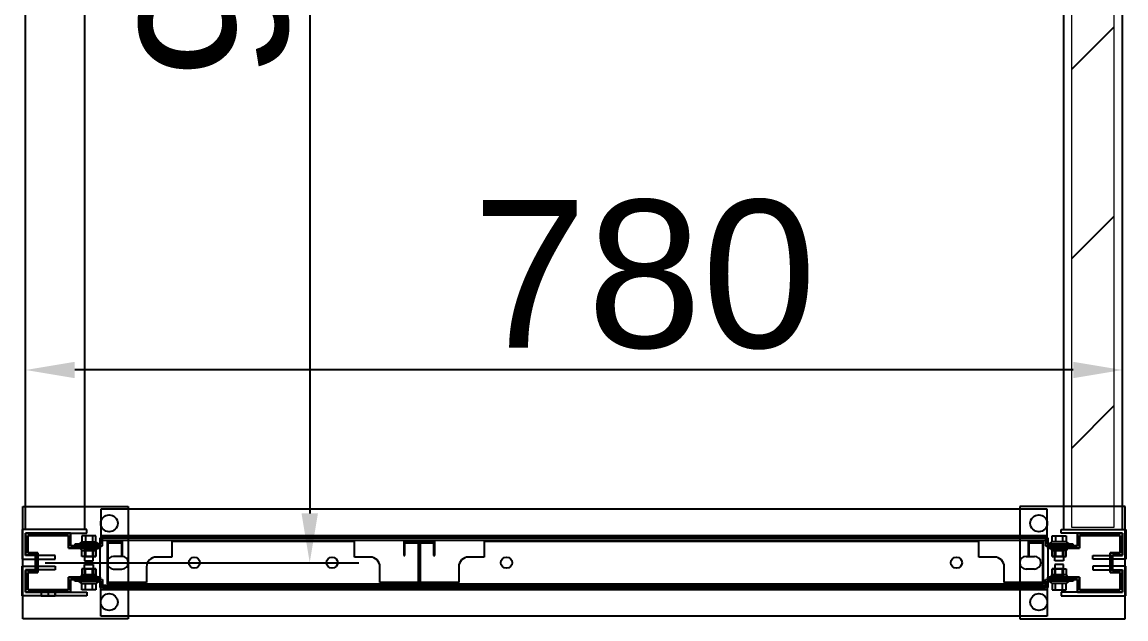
# Model space of a CAD drawing. Header units: millimetres. Extents: x 15382 to 37298, y 7351 to 31127.
# Drawn here: x 21892 to 22677, y 26530 to 26954 of the extents above; entities that cross this region are included whole.
import ezdxf

# ---------------------------------------------------------------- set-up
doc = ezdxf.new("R2010")
doc.units = ezdxf.units.MM
for name, color, linetype in [('02', 3, 'Continuous'), ('03', 6, 'Continuous'), ('04', 30, 'Continuous'), ('05', 12, 'Continuous'), ('444-2', 5, 'Continuous'), ('544-1', 40, 'Continuous'), ('6', 7, 'Continuous'), ('M40', 3, 'Continuous'), ('M6', 7, 'Continuous'), ('標註', 252, 'Continuous')]:
    doc.layers.add(name, color=color, linetype=linetype)
doc.layers.add('10', color=40, linetype='Continuous', lineweight=0)
doc.styles.get("Standard").update_dxf_attribs({"font": 'arial.ttf'})
doc.dimstyles.new('ISO-25', dxfattribs={"dimtxt": 2.5, "dimasz": 2.5, "dimexe": 1.25, "dimexo": 0.625, "dimtad": 1, "dimtxsty": 'Standard', "dimcen": 2.5, "dimadec": 0, "dimazin": 0, "dimtfac": 1, "dimtmove": 0, "dimatfit": 3, "dimfxl": 1, "dimarcsym": 0})

# ---------------------------------------------------------------- blocks, each defined once
blk = doc.blocks.new('*D584')
at = {"layer": 'Defpoints', "color": 0, "transparency": 16777216}
for p in [(21894.72, 26706.6), (21894.72, 26590.56), (22674.72, 26590.56)]:
    blk.add_point(p, dxfattribs=at)
at = {"layer": '標註', "color": 0, "lineweight": -2, "transparency": 16777216}
for p, q in [((21894.72, 26597.56), (21894.72, 26741.6)), ((22674.72, 26597.56), (22674.72, 26741.6)), ((22639.72, 26706.6), (21929.72, 26706.6))]:
    blk.add_line(p, q, dxfattribs=at)
at = {"layer": '標註', "color": 0, "transparency": 16777216}
for points in [[(21929.72, 26712.43), (21929.72, 26700.76), (21894.72, 26706.6)], [(22639.72, 26712.43), (22639.72, 26700.76), (22674.72, 26706.6)]]:
    blk.add_solid(points, dxfattribs=at)
at = {"layer": '標註', "color": 0, "transparency": 16777216, "insert": (22334.8, 26774.21), "char_height": 105, "attachment_point": 5}
blk.add_mtext('780', dxfattribs=at)
blk = doc.blocks.new('*D585')
at = {"layer": 'Defpoints', "color": 0, "transparency": 16777216}
for p in [(21901.72, 27491.56), (21901.72, 26569.56), (22096.76, 26569.56)]:
    blk.add_point(p, dxfattribs=at)
at = {"layer": '標註', "color": 0, "lineweight": -2, "transparency": 16777216}
for p, q in [((21908.72, 27491.56), (22131.76, 27491.56)), ((22096.76, 27456.56), (22096.76, 26604.56)), ((21908.72, 26569.56), (22131.76, 26569.56))]:
    blk.add_line(p, q, dxfattribs=at)
at = {"layer": '標註', "color": 0, "transparency": 16777216}
for points in [[(22090.93, 27456.56), (22102.59, 27456.56), (22096.76, 27491.56)], [(22090.93, 26604.56), (22102.59, 26604.56), (22096.76, 26569.56)]]:
    blk.add_solid(points, dxfattribs=at)
at = {"layer": '標註', "color": 0, "transparency": 16777216, "insert": (22029.15, 27035.92), "char_height": 105, "attachment_point": 5, "rotation": 90}
blk.add_mtext('922', dxfattribs=at)

msp = doc.modelspace()

# ---------------------------------------------------------------- linework, layer by layer
at = {"layer": '02'}
for p, q in [((21892.717, 26529.565), (21892.717, 26609.565)), ((21892.717, 26609.565), (21967.717, 26609.565)), ((21967.717, 26609.565), (21967.717, 26529.565)), ((22601.717, 26609.565), (22601.717, 26529.565)), ((22676.717, 26609.565), (22601.717, 26609.565)), ((22676.717, 26529.565), (22676.717, 26609.565)), ((21967.717, 26529.565), (21892.717, 26529.565)), ((22601.717, 26529.565), (22676.717, 26529.565))]:
    msp.add_line(p, q, dxfattribs=at)
at = {"layer": '02', "lineweight": -3}
for centre in [(21954.217, 26597.565), (22615.217, 26597.565), (21954.217, 26541.565), (22615.217, 26541.565)]:
    msp.add_circle(centre, 6, dxfattribs=at)
at = {"layer": '03'}
for points in [[(21936.717, 27468.065), (21936.717, 26593.065), (21894.717, 26593.065), (21894.717, 27468.065)], [(22632.717, 27468.065), (22632.717, 26593.065), (22674.717, 26593.065), (22674.717, 27468.065)]]:
    msp.add_lwpolyline(points, close=True, dxfattribs=at)
at = {"layer": '04'}
for p, q in [((22621.217, 26607.565), (21948.217, 26607.565)), ((21948.217, 26607.565), (21948.217, 26582.765)), ((22621.217, 26582.765), (22621.217, 26607.565)), ((22621.217, 26588.765), (21948.217, 26588.765)), ((21948.217, 26588.765), (21948.217, 26582.765)), ((22621.217, 26582.765), (22621.217, 26588.765)), ((21948.217, 26582.765), (21929.717, 26582.765)), ((21929.717, 26582.765), (21929.717, 26581.565)), ((21948.217, 26582.765), (21929.717, 26582.765)), ((21929.717, 26582.765), (21929.717, 26581.565)), ((21929.717, 26581.565), (21949.417, 26581.565)), ((21929.717, 26581.565), (21949.417, 26581.565)), ((21949.417, 26581.565), (21949.417, 26587.565)), ((21949.417, 26587.565), (22620.017, 26587.565)), ((21949.417, 26581.565), (21949.417, 26587.565)), ((21949.417, 26587.565), (22620.017, 26587.565)), ((22620.017, 26587.565), (22620.017, 26581.565)), ((22620.017, 26587.565), (22620.017, 26581.565)), ((22620.017, 26581.565), (22639.717, 26581.565)), ((22620.017, 26581.565), (22639.717, 26581.565)), ((22639.717, 26582.765), (22621.217, 26582.765)), ((22639.717, 26582.765), (22621.217, 26582.765)), ((22639.717, 26581.565), (22639.717, 26582.765)), ((22639.717, 26581.565), (22639.717, 26582.765)), ((21929.717, 26556.365), (21929.717, 26557.565)), ((21929.717, 26557.565), (21949.417, 26557.565)), ((21929.717, 26556.365), (21929.717, 26557.565)), ((21929.717, 26557.565), (21949.417, 26557.565)), ((21949.417, 26557.565), (21949.417, 26551.565)), ((21949.417, 26557.565), (21949.417, 26551.565)), ((22620.017, 26551.565), (22620.017, 26557.565)), ((22620.017, 26557.565), (22639.717, 26557.565)), ((22620.017, 26551.565), (22620.017, 26557.565)), ((22620.017, 26557.565), (22639.717, 26557.565)), ((22639.717, 26557.565), (22639.717, 26556.365)), ((22639.717, 26557.565), (22639.717, 26556.365)), ((21948.217, 26556.365), (21929.717, 26556.365)), ((21948.217, 26556.365), (21929.717, 26556.365)), ((21948.217, 26550.365), (21948.217, 26556.365)), ((21948.217, 26531.565), (21948.217, 26556.365)), ((22621.217, 26550.365), (21948.217, 26550.365)), ((21949.417, 26551.565), (22620.017, 26551.565)), ((21949.417, 26551.565), (22620.017, 26551.565)), ((22639.717, 26556.365), (22621.217, 26556.365)), ((22621.217, 26556.365), (22621.217, 26550.365)), ((22639.717, 26556.365), (22621.217, 26556.365)), ((22621.217, 26556.365), (22621.217, 26531.565)), ((22621.217, 26531.565), (21948.217, 26531.565))]:
    msp.add_line(p, q, dxfattribs=at)
at = {"layer": '04', "lineweight": -3}
for p, q in [((21936.217, 26582.765), (21943.217, 26582.765)), ((21936.217, 26581.565), (21936.217, 26582.765)), ((21943.217, 26581.565), (21936.217, 26581.565)), ((21939.717, 26582.765), (21943.217, 26582.765)), ((21939.717, 26581.565), (21939.717, 26582.765)), ((21943.217, 26581.565), (21939.717, 26581.565)), ((21943.217, 26582.765), (21943.217, 26581.565)), ((21943.217, 26582.765), (21943.217, 26581.565)), ((22633.217, 26582.765), (22626.217, 26582.765)), ((22626.217, 26582.765), (22626.217, 26581.565)), ((22629.717, 26582.765), (22626.217, 26582.765)), ((22626.217, 26582.765), (22626.217, 26581.565)), ((22626.217, 26581.565), (22633.217, 26581.565)), ((22626.217, 26581.565), (22629.717, 26581.565)), ((22629.717, 26581.565), (22629.717, 26582.765)), ((22633.217, 26581.565), (22633.217, 26582.765)), ((21943.217, 26557.565), (21936.217, 26557.565)), ((21936.217, 26557.565), (21936.217, 26556.365)), ((21943.217, 26557.565), (21939.717, 26557.565)), ((21939.717, 26557.565), (21939.717, 26556.365)), ((21943.217, 26556.365), (21943.217, 26557.565)), ((21943.217, 26556.365), (21943.217, 26557.565)), ((22626.217, 26556.365), (22626.217, 26557.565)), ((22626.217, 26557.565), (22633.217, 26557.565)), ((22626.217, 26556.365), (22626.217, 26557.565)), ((22626.217, 26557.565), (22629.717, 26557.565)), ((22629.717, 26557.565), (22629.717, 26556.365)), ((22633.217, 26557.565), (22633.217, 26556.365)), ((21936.217, 26556.365), (21943.217, 26556.365)), ((21939.717, 26556.365), (21943.217, 26556.365)), ((22633.217, 26556.365), (22626.217, 26556.365)), ((22629.717, 26556.365), (22626.217, 26556.365))]:
    msp.add_line(p, q, dxfattribs=at)
at = {"layer": '05'}
for p, q in [((21938.217, 26593.065), (21892.217, 26593.065)), ((21892.217, 26593.065), (21892.217, 26573.565)), ((21894.717, 26574.565), (21894.717, 26590.565)), ((21894.717, 26590.565), (21938.217, 26590.565)), ((21938.217, 26590.565), (21938.217, 26593.065)), ((22631.217, 26590.565), (22631.217, 26593.065)), ((22631.217, 26593.065), (22677.217, 26593.065)), ((22674.717, 26590.565), (22631.217, 26590.565)), ((22674.717, 26574.565), (22674.717, 26590.565)), ((22677.217, 26593.065), (22677.217, 26573.565)), ((21892.217, 26574.565), (21892.217, 26572.065)), ((21915.717, 26574.565), (21894.717, 26574.565)), ((21915.717, 26572.065), (21915.717, 26574.565)), ((22653.717, 26572.065), (22653.717, 26574.565)), ((22653.717, 26574.565), (22674.717, 26574.565)), ((22677.217, 26574.565), (22677.217, 26572.065)), ((21892.217, 26572.065), (21915.717, 26572.065)), ((21892.217, 26564.565), (21892.217, 26567.065)), ((21892.217, 26567.065), (21915.717, 26567.065)), ((21892.217, 26546.065), (21892.217, 26565.565)), ((21915.717, 26564.565), (21894.717, 26564.565)), ((21894.717, 26564.565), (21894.717, 26548.565)), ((21915.717, 26567.065), (21915.717, 26564.565)), ((22677.217, 26572.065), (22653.717, 26572.065)), ((22677.217, 26567.065), (22653.717, 26567.065)), ((22653.717, 26567.065), (22653.717, 26564.565)), ((22653.717, 26564.565), (22674.717, 26564.565)), ((22674.717, 26564.565), (22674.717, 26548.565)), ((22677.217, 26564.565), (22677.217, 26567.065)), ((22677.217, 26546.065), (22677.217, 26565.565)), ((21938.217, 26546.065), (21892.217, 26546.065)), ((21894.717, 26548.565), (21938.217, 26548.565)), ((21905.739, 26548.565), (21905.739, 26546.065)), ((21910.717, 26548.565), (21910.717, 26546.065)), ((21915.695, 26548.565), (21915.695, 26546.065)), ((21938.217, 26548.565), (21938.217, 26546.065)), ((22674.717, 26548.565), (22631.217, 26548.565)), ((22631.217, 26548.565), (22631.217, 26546.065)), ((22631.217, 26546.065), (22677.217, 26546.065))]:
    msp.add_line(p, q, dxfattribs=at)
at = {"layer": '05', "lineweight": -3}
for p, q in [((21915.695, 26548.565), (21905.739, 26548.565)), ((21905.739, 26548.565), (21905.739, 26546.065)), ((21905.739, 26546.065), (21915.695, 26546.065)), ((21915.695, 26548.565), (21910.717, 26548.565)), ((21910.717, 26548.565), (21910.717, 26546.065)), ((21910.717, 26546.065), (21915.695, 26546.065)), ((21915.695, 26546.065), (21915.695, 26548.565)), ((21915.695, 26546.065), (21915.695, 26548.565))]:
    msp.add_line(p, q, dxfattribs=at)
at = {"layer": '10'}
for p, q in [((22638.717, 26594.565), (22638.717, 27464.565)), ((22668.717, 27464.565), (22668.717, 26594.565)), ((22668.717, 26594.565), (22638.717, 26594.565))]:
    msp.add_line(p, q, dxfattribs=at)
at = {"layer": '444-2'}
for p, q in [((21963.717, 26584.565), (21952.717, 26584.565)), ((21952.717, 26584.565), (21952.717, 26554.565)), ((21953.517, 26555.365), (21953.517, 26583.765)), ((21953.517, 26583.765), (21962.917, 26583.765)), ((21962.917, 26583.765), (21962.917, 26574.565)), ((21963.717, 26574.565), (21963.717, 26584.565)), ((22128.717, 26584.565), (21998.717, 26584.565)), ((21998.717, 26584.565), (21998.717, 26573.565)), ((22128.717, 26573.565), (22128.717, 26584.565)), ((22174.717, 26584.565), (22163.717, 26584.565)), ((22163.717, 26584.565), (22163.717, 26574.565)), ((22164.517, 26574.565), (22164.517, 26583.765)), ((22164.517, 26583.765), (22173.917, 26583.765)), ((22173.917, 26583.765), (22173.917, 26555.365)), ((22185.717, 26584.565), (22174.717, 26584.565)), ((22174.717, 26584.565), (22174.717, 26554.565)), ((22174.717, 26554.565), (22174.717, 26584.565)), ((22175.517, 26555.365), (22175.517, 26583.765)), ((22175.517, 26583.765), (22184.917, 26583.765)), ((22184.917, 26583.765), (22184.917, 26574.565)), ((22185.717, 26574.565), (22185.717, 26584.565)), ((22572.717, 26584.565), (22220.717, 26584.565)), ((22220.717, 26584.565), (22220.717, 26573.565)), ((22572.717, 26573.565), (22572.717, 26584.565)), ((22618.717, 26584.565), (22607.717, 26584.565)), ((22607.717, 26584.565), (22607.717, 26574.565)), ((22608.517, 26574.565), (22608.517, 26583.765)), ((22608.517, 26583.765), (22617.917, 26583.765)), ((22617.917, 26583.765), (22617.917, 26555.365)), ((22618.717, 26554.565), (22618.717, 26584.565)), ((21962.917, 26574.565), (21963.717, 26574.565)), ((21998.717, 26573.565), (21987.717, 26573.565)), ((22139.717, 26573.565), (22128.717, 26573.565)), ((22163.717, 26574.565), (22164.517, 26574.565)), ((22184.917, 26574.565), (22185.717, 26574.565)), ((22220.717, 26573.565), (22209.717, 26573.565)), ((22583.717, 26573.565), (22572.717, 26573.565)), ((22607.717, 26574.565), (22608.517, 26574.565)), ((21980.717, 26566.565), (21980.717, 26555.365)), ((22146.717, 26555.365), (22146.717, 26566.565)), ((22202.717, 26566.565), (22202.717, 26555.365)), ((22590.717, 26555.365), (22590.717, 26566.565)), ((21952.717, 26555.365), (21952.717, 26554.565)), ((21952.717, 26554.565), (22174.717, 26554.565)), ((21952.717, 26554.565), (21953.517, 26554.565)), ((21980.717, 26555.365), (21953.517, 26555.365)), ((22173.917, 26555.365), (22146.717, 26555.365)), ((22174.717, 26555.365), (22174.717, 26554.565)), ((22174.717, 26554.565), (22618.717, 26554.565)), ((22174.717, 26554.565), (22175.517, 26554.565)), ((22202.717, 26555.365), (22175.517, 26555.365)), ((22617.917, 26555.365), (22590.717, 26555.365))]:
    msp.add_line(p, q, dxfattribs=at)
for centre in [(22014.717, 26569.565), (22112.717, 26569.565), (22236.717, 26569.565), (22556.717, 26569.565)]:
    msp.add_circle(centre, 4, dxfattribs=at)
for centre, start, end in [((21987.717, 26566.565), 90, 180), ((22139.717, 26566.565), 0, 90), ((22209.717, 26566.565), 90, 180), ((22583.717, 26566.565), 0, 90)]:
    msp.add_arc(centre, 7, start, end, dxfattribs=at)
at = {"layer": '544-1', "linetype": 'Continuous'}
for p, q in [((22668.717, 26950.483), (22638.717, 26920.483)), ((22668.717, 26815.779), (22638.717, 26785.779)), ((22668.717, 26681.075), (22638.717, 26651.075))]:
    msp.add_line(p, q, dxfattribs=at)
at = {"layer": '6'}
for p, q in [((21947.717, 26587.165), (21947.717, 26585.565)), ((22621.718, 26587.165), (21947.717, 26587.165)), ((21947.717, 26551.965), (21947.717, 26587.165)), ((21947.717, 26587.165), (22621.718, 26587.165)), ((21947.717, 26585.565), (22621.718, 26585.565)), ((22621.718, 26585.565), (22621.718, 26587.165)), ((22621.718, 26587.165), (22621.718, 26551.965)), ((21963.217, 26574.065), (21957.217, 26574.065)), ((22606.218, 26574.065), (22612.218, 26574.065)), ((21952.717, 26569.565), (21952.717, 26569.565)), ((21957.217, 26565.065), (21963.217, 26565.065)), ((21967.717, 26569.565), (21967.717, 26569.565)), ((22601.718, 26569.565), (22601.718, 26569.565)), ((22612.218, 26565.065), (22606.218, 26565.065)), ((22616.718, 26569.565), (22616.718, 26569.565)), ((21947.717, 26551.965), (21947.717, 26553.565)), ((21947.717, 26553.565), (22621.718, 26553.565)), ((22621.718, 26551.965), (21947.717, 26551.965)), ((22621.718, 26551.965), (21947.717, 26551.965)), ((22621.718, 26553.565), (22621.718, 26551.965))]:
    msp.add_line(p, q, dxfattribs=at)
for centre, start, end in [((21957.217, 26569.565), 90, 180), ((21963.217, 26569.565), 0, 90), ((22606.218, 26569.565), 90, 180), ((22612.218, 26569.565), 0, 90), ((21957.217, 26569.565), 180, 270), ((21963.217, 26569.565), 270, 0), ((22606.218, 26569.565), 180, 270), ((22612.218, 26569.565), 270, 0)]:
    msp.add_arc(centre, 4.5, start, end, dxfattribs=at)
at = {"layer": 'M40'}
for p, q in [((21894.717, 26575.065), (21894.717, 26590.565)), ((21894.717, 26590.565), (21926.717, 26590.565)), ((21926.717, 26590.565), (21894.717, 26590.565)), ((21894.717, 26590.565), (21894.717, 26575.065)), ((21925.117, 26588.965), (21896.317, 26588.965)), ((21896.317, 26588.965), (21896.317, 26576.665)), ((21896.317, 26576.665), (21896.317, 26588.965)), ((21896.317, 26588.965), (21925.117, 26588.965)), ((21925.117, 26579.965), (21925.117, 26588.965)), ((21925.117, 26588.965), (21925.117, 26579.965)), ((21926.717, 26590.565), (21926.717, 26581.565)), ((21926.717, 26581.565), (21926.717, 26590.565)), ((22674.717, 26590.565), (22642.717, 26590.565)), ((22642.717, 26590.565), (22642.717, 26581.565)), ((22642.717, 26581.565), (22642.717, 26590.565)), ((22642.717, 26590.565), (22674.717, 26590.565)), ((22644.317, 26579.965), (22644.317, 26588.965)), ((22644.317, 26588.965), (22673.117, 26588.965)), ((22673.117, 26588.965), (22644.317, 26588.965)), ((22644.317, 26588.965), (22644.317, 26579.965)), ((22673.117, 26588.965), (22673.117, 26576.665)), ((22673.117, 26576.665), (22673.117, 26588.965)), ((22674.717, 26575.065), (22674.717, 26590.565)), ((22674.717, 26590.565), (22674.717, 26575.065)), ((21925.117, 26581.565), (21925.117, 26579.965)), ((21926.717, 26581.565), (21947.717, 26581.565)), ((21947.717, 26581.565), (21926.717, 26581.565)), ((21936.217, 26579.965), (21936.217, 26581.565)), ((21939.717, 26579.965), (21939.717, 26581.565)), ((21943.217, 26579.965), (21943.217, 26581.565)), ((21947.717, 26581.565), (21947.717, 26579.965)), ((21947.717, 26579.965), (21947.717, 26581.565)), ((22642.717, 26581.565), (22621.717, 26581.565)), ((22621.717, 26581.565), (22621.717, 26579.965)), ((22621.717, 26579.965), (22621.717, 26581.565)), ((22621.717, 26581.565), (22642.717, 26581.565)), ((22626.217, 26579.965), (22626.217, 26581.565)), ((22629.717, 26579.965), (22629.717, 26581.565)), ((22633.217, 26579.965), (22633.217, 26581.565)), ((22644.317, 26581.565), (22644.317, 26579.965)), ((21901.717, 26575.065), (21894.717, 26575.065)), ((21894.717, 26575.065), (21901.717, 26575.065)), ((21896.317, 26576.665), (21903.317, 26576.665)), ((21903.317, 26576.665), (21896.317, 26576.665)), ((21901.717, 26564.065), (21901.717, 26575.065)), ((21901.717, 26575.065), (21903.317, 26575.065)), ((21901.717, 26575.065), (21901.717, 26564.065)), ((21903.317, 26576.665), (21903.317, 26562.465)), ((21903.317, 26562.465), (21903.317, 26576.665)), ((21947.717, 26579.965), (21925.117, 26579.965)), ((21925.117, 26579.965), (21947.717, 26579.965)), ((21925.117, 26579.965), (21926.717, 26579.965)), ((22621.717, 26579.965), (22644.317, 26579.965)), ((22644.317, 26579.965), (22621.717, 26579.965)), ((22644.317, 26579.965), (22642.717, 26579.965)), ((22673.117, 26576.665), (22666.117, 26576.665)), ((22666.117, 26576.665), (22666.117, 26562.465)), ((22666.117, 26562.465), (22666.117, 26576.665)), ((22666.117, 26576.665), (22673.117, 26576.665)), ((22667.717, 26564.065), (22667.717, 26575.065)), ((22667.717, 26575.065), (22674.717, 26575.065)), ((22674.717, 26575.065), (22667.717, 26575.065)), ((22667.717, 26575.065), (22667.717, 26564.065)), ((21894.717, 26548.565), (21894.717, 26564.065)), ((21894.717, 26564.065), (21901.717, 26564.065)), ((21901.717, 26564.065), (21894.717, 26564.065)), ((21894.717, 26564.065), (21894.717, 26548.565)), ((21903.317, 26562.465), (21896.317, 26562.465)), ((21896.317, 26562.465), (21896.317, 26550.165)), ((21896.317, 26550.165), (21896.317, 26562.465)), ((21896.317, 26562.465), (21903.317, 26562.465)), ((21925.117, 26557.565), (21925.117, 26559.165)), ((21925.117, 26559.165), (21947.717, 26559.165)), ((21925.117, 26550.165), (21925.117, 26559.165)), ((21925.117, 26559.165), (21926.717, 26559.165)), ((21947.717, 26559.165), (21925.117, 26559.165)), ((21925.117, 26559.165), (21925.117, 26550.165)), ((21947.717, 26557.565), (21926.717, 26557.565)), ((21926.717, 26557.565), (21926.717, 26548.565)), ((21926.717, 26548.565), (21926.717, 26557.565)), ((21926.717, 26557.565), (21947.717, 26557.565)), ((21936.217, 26557.565), (21936.217, 26559.165)), ((21939.717, 26557.565), (21939.717, 26559.165)), ((21943.217, 26557.565), (21943.217, 26559.165)), ((21947.717, 26559.165), (21947.717, 26557.565)), ((21947.717, 26557.565), (21947.717, 26559.165)), ((22644.317, 26559.165), (22621.717, 26559.165)), ((22621.717, 26559.165), (22621.717, 26557.565)), ((22621.717, 26557.565), (22621.717, 26559.165)), ((22621.717, 26559.165), (22644.317, 26559.165)), ((22621.717, 26557.565), (22642.717, 26557.565)), ((22642.717, 26557.565), (22621.717, 26557.565)), ((22626.217, 26557.565), (22626.217, 26559.165)), ((22629.717, 26557.565), (22629.717, 26559.165)), ((22633.217, 26557.565), (22633.217, 26559.165)), ((22644.317, 26559.165), (22642.717, 26559.165)), ((22642.717, 26557.565), (22642.717, 26548.565)), ((22642.717, 26548.565), (22642.717, 26557.565)), ((22644.317, 26557.565), (22644.317, 26559.165)), ((22644.317, 26550.165), (22644.317, 26559.165)), ((22644.317, 26559.165), (22644.317, 26550.165)), ((22666.117, 26562.465), (22673.117, 26562.465)), ((22673.117, 26562.465), (22666.117, 26562.465)), ((22674.717, 26564.065), (22667.717, 26564.065)), ((22667.717, 26564.065), (22674.717, 26564.065)), ((22673.117, 26562.465), (22673.117, 26550.165)), ((22673.117, 26550.165), (22673.117, 26562.465)), ((22674.717, 26548.565), (22674.717, 26564.065)), ((22674.717, 26564.065), (22674.717, 26548.565)), ((21896.317, 26550.165), (21925.117, 26550.165)), ((21925.117, 26550.165), (21896.317, 26550.165)), ((21907.467, 26550.165), (21907.467, 26548.565)), ((21910.717, 26550.165), (21910.717, 26548.565)), ((21913.967, 26550.165), (21913.967, 26548.565)), ((22673.117, 26550.165), (22644.317, 26550.165)), ((22644.317, 26550.165), (22673.117, 26550.165)), ((21926.717, 26548.565), (21894.717, 26548.565)), ((21894.717, 26548.565), (21926.717, 26548.565)), ((22642.717, 26548.565), (22674.717, 26548.565)), ((22674.717, 26548.565), (22642.717, 26548.565))]:
    msp.add_line(p, q, dxfattribs=at)
at = {"layer": 'M40', "lineweight": -3}
for p, q in [((21936.217, 26581.565), (21943.217, 26581.565)), ((21936.217, 26579.965), (21936.217, 26581.565)), ((21939.717, 26581.565), (21943.217, 26581.565)), ((21939.717, 26579.965), (21939.717, 26581.565)), ((21943.217, 26581.565), (21943.217, 26579.965)), ((21943.217, 26581.565), (21943.217, 26579.965)), ((22633.217, 26581.565), (22626.217, 26581.565)), ((22626.217, 26581.565), (22626.217, 26579.965)), ((22629.717, 26581.565), (22626.217, 26581.565)), ((22626.217, 26581.565), (22626.217, 26579.965)), ((22629.717, 26579.965), (22629.717, 26581.565)), ((22633.217, 26579.965), (22633.217, 26581.565)), ((21901.717, 26575.065), (21903.317, 26575.065)), ((21901.717, 26564.065), (21901.717, 26575.065)), ((21903.317, 26575.065), (21901.717, 26575.065)), ((21901.717, 26575.065), (21901.717, 26569.565)), ((21903.317, 26575.065), (21903.317, 26564.065)), ((21903.317, 26569.565), (21903.317, 26575.065)), ((21943.217, 26579.965), (21936.217, 26579.965)), ((21943.217, 26579.965), (21939.717, 26579.965)), ((22626.217, 26579.965), (22633.217, 26579.965)), ((22626.217, 26579.965), (22629.717, 26579.965)), ((21901.717, 26569.565), (21903.317, 26569.565)), ((21903.317, 26564.065), (21901.717, 26564.065)), ((21943.217, 26559.165), (21936.217, 26559.165)), ((21936.217, 26559.165), (21936.217, 26557.565)), ((21936.217, 26557.565), (21943.217, 26557.565)), ((21943.217, 26559.165), (21939.717, 26559.165)), ((21939.717, 26559.165), (21939.717, 26557.565)), ((21939.717, 26557.565), (21943.217, 26557.565)), ((21943.217, 26557.565), (21943.217, 26559.165)), ((21943.217, 26557.565), (21943.217, 26559.165)), ((22626.217, 26557.565), (22626.217, 26559.165)), ((22626.217, 26559.165), (22633.217, 26559.165)), ((22626.217, 26557.565), (22626.217, 26559.165)), ((22626.217, 26559.165), (22629.717, 26559.165)), ((22633.217, 26557.565), (22626.217, 26557.565)), ((22629.717, 26557.565), (22626.217, 26557.565)), ((22629.717, 26559.165), (22629.717, 26557.565)), ((22633.217, 26559.165), (22633.217, 26557.565)), ((21913.967, 26550.165), (21907.467, 26550.165)), ((21907.467, 26550.165), (21907.467, 26548.565)), ((21913.967, 26550.165), (21910.717, 26550.165)), ((21910.717, 26550.165), (21910.717, 26548.565)), ((21913.967, 26548.565), (21913.967, 26550.165)), ((21913.967, 26548.565), (21913.967, 26550.165)), ((21907.467, 26548.565), (21913.967, 26548.565)), ((21910.717, 26548.565), (21913.967, 26548.565))]:
    msp.add_line(p, q, dxfattribs=at)
at = {"layer": 'M6'}
for p, q in [((21944.717, 26588.765), (21934.717, 26588.765)), ((21934.717, 26588.765), (21934.717, 26584.465)), ((21944.717, 26588.765), (21934.717, 26588.765)), ((21934.717, 26588.765), (21934.717, 26584.465)), ((21937.217, 26588.765), (21937.217, 26584.465)), ((21942.217, 26588.765), (21942.217, 26584.465)), ((21944.717, 26584.465), (21944.717, 26588.765)), ((21944.717, 26584.465), (21944.717, 26588.765)), ((22624.717, 26584.465), (22624.717, 26588.765)), ((22624.717, 26588.765), (22634.717, 26588.765)), ((22624.717, 26584.465), (22624.717, 26588.765)), ((22624.717, 26588.765), (22634.717, 26588.765)), ((22627.217, 26588.765), (22627.217, 26584.465)), ((22632.217, 26588.765), (22632.217, 26584.465)), ((22634.717, 26588.765), (22634.717, 26584.465)), ((22634.717, 26588.765), (22634.717, 26584.465)), ((21934.717, 26584.465), (21932.717, 26582.965)), ((21932.717, 26582.965), (21932.717, 26582.765)), ((21932.717, 26582.765), (21936.717, 26582.765)), ((21934.717, 26584.465), (21944.717, 26584.465)), ((21936.717, 26582.765), (21936.717, 26570.765)), ((21942.717, 26570.765), (21942.717, 26582.765)), ((21942.717, 26582.765), (21946.717, 26582.765)), ((21946.717, 26582.965), (21944.717, 26584.465)), ((21946.717, 26582.765), (21946.717, 26582.965)), ((22622.717, 26582.965), (22624.717, 26584.465)), ((22622.717, 26582.765), (22622.717, 26582.965)), ((22626.717, 26582.765), (22622.717, 26582.765)), ((22634.717, 26584.465), (22624.717, 26584.465)), ((22626.717, 26570.765), (22626.717, 26582.765)), ((22632.717, 26582.765), (22632.717, 26570.765)), ((22636.717, 26582.765), (22632.717, 26582.765)), ((22634.717, 26584.465), (22636.717, 26582.965)), ((22636.717, 26582.965), (22636.717, 26582.765)), ((21933.717, 26579.765), (21933.717, 26579.965)), ((21933.717, 26579.965), (21945.717, 26579.965)), ((21934.717, 26578.265), (21933.717, 26579.765)), ((21934.717, 26573.965), (21934.717, 26578.265)), ((21934.717, 26578.265), (21944.717, 26578.265)), ((21934.717, 26573.965), (21934.717, 26578.265)), ((21934.717, 26573.965), (21934.717, 26578.265)), ((21934.717, 26578.265), (21942.217, 26578.265)), ((21944.717, 26573.965), (21934.717, 26573.965)), ((21944.717, 26573.965), (21934.717, 26573.965)), ((21942.217, 26573.965), (21934.717, 26573.965)), ((21944.717, 26578.265), (21937.217, 26578.265)), ((21937.217, 26578.265), (21937.217, 26573.965)), ((21937.217, 26573.965), (21944.717, 26573.965)), ((21942.217, 26578.265), (21942.217, 26573.965)), ((21945.717, 26579.765), (21944.717, 26578.265)), ((21944.717, 26578.265), (21944.717, 26573.965)), ((21944.717, 26578.265), (21944.717, 26573.965)), ((21944.717, 26573.965), (21944.717, 26578.265)), ((21945.717, 26579.965), (21945.717, 26579.765)), ((22635.717, 26579.965), (22623.717, 26579.965)), ((22623.717, 26579.965), (22623.717, 26579.765)), ((22623.717, 26579.765), (22624.717, 26578.265)), ((22624.717, 26578.265), (22624.717, 26573.965)), ((22634.717, 26578.265), (22624.717, 26578.265)), ((22624.717, 26578.265), (22624.717, 26573.965)), ((22624.717, 26573.965), (22624.717, 26578.265)), ((22624.717, 26578.265), (22632.217, 26578.265)), ((22624.717, 26573.965), (22634.717, 26573.965)), ((22624.717, 26573.965), (22634.717, 26573.965)), ((22632.217, 26573.965), (22624.717, 26573.965)), ((22634.717, 26578.265), (22627.217, 26578.265)), ((22627.217, 26578.265), (22627.217, 26573.965)), ((22627.217, 26573.965), (22634.717, 26573.965)), ((22632.217, 26578.265), (22632.217, 26573.965)), ((22634.717, 26578.265), (22635.717, 26579.765)), ((22634.717, 26573.965), (22634.717, 26578.265)), ((22634.717, 26573.965), (22634.717, 26578.265)), ((22634.717, 26573.965), (22634.717, 26578.265)), ((22635.717, 26579.765), (22635.717, 26579.965)), ((21944.717, 26565.165), (21934.717, 26565.165)), ((21934.717, 26565.165), (21934.717, 26560.865)), ((21944.717, 26565.165), (21934.717, 26565.165)), ((21934.717, 26565.165), (21934.717, 26560.865)), ((21934.717, 26565.165), (21934.717, 26560.865)), ((21942.217, 26565.165), (21934.717, 26565.165)), ((21936.717, 26570.765), (21942.717, 26570.765)), ((21936.717, 26556.365), (21936.717, 26568.365)), ((21936.717, 26568.365), (21942.717, 26568.365)), ((21937.217, 26560.865), (21937.217, 26565.165)), ((21937.217, 26565.165), (21944.717, 26565.165)), ((21942.217, 26560.865), (21942.217, 26565.165)), ((21942.717, 26568.365), (21942.717, 26556.365)), ((21944.717, 26560.865), (21944.717, 26565.165)), ((21944.717, 26560.865), (21944.717, 26565.165)), ((21944.717, 26565.165), (21944.717, 26560.865)), ((22624.717, 26560.865), (22624.717, 26565.165)), ((22624.717, 26565.165), (22634.717, 26565.165)), ((22624.717, 26560.865), (22624.717, 26565.165)), ((22624.717, 26565.165), (22634.717, 26565.165)), ((22624.717, 26565.165), (22624.717, 26560.865)), ((22632.217, 26565.165), (22624.717, 26565.165)), ((22632.717, 26570.765), (22626.717, 26570.765)), ((22632.717, 26568.365), (22626.717, 26568.365)), ((22626.717, 26568.365), (22626.717, 26556.365)), ((22627.217, 26560.865), (22627.217, 26565.165)), ((22627.217, 26565.165), (22634.717, 26565.165)), ((22632.217, 26560.865), (22632.217, 26565.165)), ((22632.717, 26556.365), (22632.717, 26568.365)), ((22634.717, 26565.165), (22634.717, 26560.865)), ((22634.717, 26565.165), (22634.717, 26560.865)), ((22634.717, 26565.165), (22634.717, 26560.865)), ((21934.717, 26560.865), (21933.717, 26559.365)), ((21933.717, 26559.365), (21933.717, 26559.165)), ((21933.717, 26559.165), (21945.717, 26559.165)), ((21934.717, 26560.865), (21944.717, 26560.865)), ((21934.717, 26560.865), (21942.217, 26560.865)), ((21944.717, 26560.865), (21937.217, 26560.865)), ((21945.717, 26559.365), (21944.717, 26560.865)), ((21945.717, 26559.165), (21945.717, 26559.365)), ((22623.717, 26559.365), (22624.717, 26560.865)), ((22623.717, 26559.165), (22623.717, 26559.365)), ((22635.717, 26559.165), (22623.717, 26559.165)), ((22634.717, 26560.865), (22624.717, 26560.865)), ((22624.717, 26560.865), (22632.217, 26560.865)), ((22634.717, 26560.865), (22627.217, 26560.865)), ((22634.717, 26560.865), (22635.717, 26559.365)), ((22635.717, 26559.365), (22635.717, 26559.165)), ((21932.717, 26556.165), (21932.717, 26556.365)), ((21932.717, 26556.365), (21936.717, 26556.365)), ((21934.717, 26554.665), (21932.717, 26556.165)), ((21934.717, 26550.365), (21934.717, 26554.665)), ((21934.717, 26554.665), (21944.717, 26554.665)), ((21934.717, 26550.365), (21934.717, 26554.665)), ((21944.717, 26550.365), (21934.717, 26550.365)), ((21944.717, 26550.365), (21934.717, 26550.365)), ((21937.217, 26550.365), (21937.217, 26554.665)), ((21942.217, 26550.365), (21942.217, 26554.665)), ((21942.717, 26556.365), (21946.717, 26556.365)), ((21946.717, 26556.165), (21944.717, 26554.665)), ((21944.717, 26554.665), (21944.717, 26550.365)), ((21944.717, 26554.665), (21944.717, 26550.365)), ((21946.717, 26556.365), (21946.717, 26556.165)), ((22626.717, 26556.365), (22622.717, 26556.365)), ((22622.717, 26556.365), (22622.717, 26556.165)), ((22622.717, 26556.165), (22624.717, 26554.665)), ((22624.717, 26554.665), (22624.717, 26550.365)), ((22634.717, 26554.665), (22624.717, 26554.665)), ((22624.717, 26554.665), (22624.717, 26550.365)), ((22624.717, 26550.365), (22634.717, 26550.365)), ((22624.717, 26550.365), (22634.717, 26550.365)), ((22627.217, 26550.365), (22627.217, 26554.665)), ((22632.217, 26550.365), (22632.217, 26554.665)), ((22636.717, 26556.365), (22632.717, 26556.365)), ((22634.717, 26554.665), (22636.717, 26556.165)), ((22634.717, 26550.365), (22634.717, 26554.665)), ((22634.717, 26550.365), (22634.717, 26554.665)), ((22636.717, 26556.165), (22636.717, 26556.365))]:
    msp.add_line(p, q, dxfattribs=at)

# ---------------------------------------------------------------- dimensions: what is measured, and where the dimension line sits
at = {"layer": '標註', "color": 8}
for base, p1, p2, angle, picture, middle in [((22096.759, 26569.565), (21901.717, 27491.565), (21901.717, 26569.565), 270, '*D585', (22096.759, 27035.918)), ((21894.717, 26706.596), (22674.717, 26590.565), (21894.717, 26590.565), 180, '*D584', (22334.798, 26706.596))]:
    dim = msp.add_linear_dim(base=base, p1=p1, p2=p2, angle=angle, dimstyle='ISO-25', override={"dimscale": 70, "dimtxt": 1.5, "dimasz": 0.5, "dimexe": 0.5, "dimexo": 0.1, "dimgap": 0.2}, dxfattribs=at)
    dim.commit()
    dim.dimension.update_dxf_attribs({"geometry": picture, "text_midpoint": middle, "dimtype": 160})

doc.saveas('drawing.dxf')
